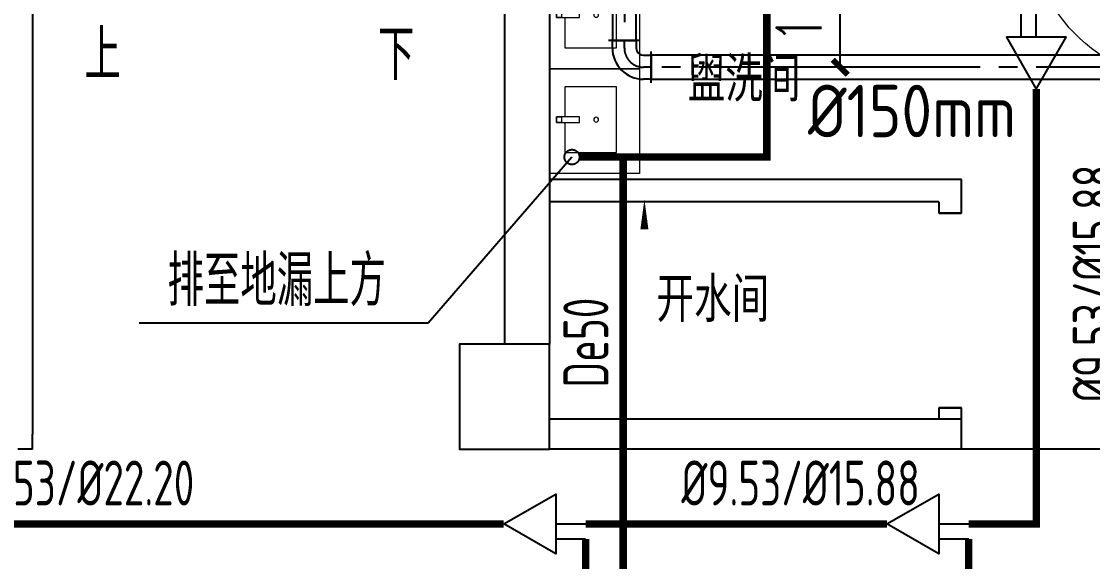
# Model space of a CAD drawing. Extents: x 1738143 to 1822243, y -608375 to -303375.
# Drawn here: x 1797511 to 1804662, y -506984 to -503377 of the extents above; entities that cross this region are included whole.
import ezdxf

# ---------------------------------------------------------------- set-up
doc = ezdxf.new("R2010")
doc.units = 0
doc.header["$LTSCALE"] = 1000
doc.header["$MEASUREMENT"] = 0
doc.linetypes.add('CENTER2', pattern=[1.125, 0.75, -0.125, 0.125, -0.125])
doc.linetypes.add('DASH', pattern=[0.35, 0.25, -0.1])
doc.layers.add('A-FLOR-IDEN', color=7, linetype='Continuous', lineweight=20)
doc.layers.add('A-LVTRY', color=145, linetype='Continuous', lineweight=20)
for name, color, linetype in [('COLUMN', 9, 'Continuous'), ('DIM-空冷凝水', 3, 'Continuous'), ('DIM_SYMB', 3, 'Continuous'), ('DUCT-排风中心线', 5, 'CENTER2'), ('DUCT-排风标注', 3, 'Continuous'), ('DUCT-排风管', 31, 'Continuous'), ('DUCT-排风管端线', 2, 'Continuous'), ('DUCT-送风中心线', 5, 'CENTER2'), ('DUCT-送风标注', 3, 'Continuous'), ('DUCT-送风法兰', 2, 'Continuous'), ('DUCT-送风管', 4, 'Continuous'), ('DUCT-送风管端线', 2, 'Continuous'), ('PIPE-空冷凝水', 150, 'CENTER2'), ('TH_DIM', 3, 'Continuous'), ('VPIPE-空冷凝水', 150, 'CENTER2'), ('VRV-PIPE', 1, 'Continuous'), ('VRV-配件', 1, 'Continuous'), ('WALL', 9, 'Continuous'), ('WINDOW', 4, 'Continuous'), ('WINDOW_TEXT', 7, 'Continuous'), ('采暖', 7, 'Continuous')]:
    doc.layers.add(name, color=color, linetype=linetype)
doc.styles.add('_TCH_DIM', font='SIMPLEX', dxfattribs={"bigfont": 'GBCBIG'})
doc.styles.add('_TCH_DIM_T3', font='SIMPLEX', dxfattribs={"width": 0.705882, "bigfont": 'GBCBIG'})
doc.styles.add('_TCH_WINDOW', font='SIMPLEX', dxfattribs={"height": 3.5, "bigfont": 'GBCBIG'})
doc.styles.add('ROS', font='simhei.ttf', dxfattribs={"width": 0.7})
doc.styles.get("Standard").update_dxf_attribs({"font": 'gbenor.shx', "bigfont": 'gbcbig.shx'})
doc.styles.add('TSSD_Rein', font='Tssdeng.shx', dxfattribs={"width": 0.7, "bigfont": 'hztxt.shx'})
doc.dimstyles.new('_TCH_ARCH&&100', dxfattribs={"dimtxt": 297.5, "dimasz": 100, "dimexe": 250, "dimexo": 300, "dimgap": 126.25, "dimtad": 1, "dimdec": 0, "dimzin": 0, "dimdsep": 46, "dimtxsty": '_TCH_DIM_T3', "dimblk": 'ARCHTICK', "dimcen": 0.09, "dimclrt": 7, "dimazin": 2, "dimtfac": 1, "dimtdec": 0, "dimtix": 1, "dimtmove": 2, "dimatfit": 3, "dimfxl": 30, "dimtolj": 1, "dimtzin": 0, "dimarcsym": 0})

# ---------------------------------------------------------------- blocks, each defined once
blk = doc.blocks.new('A$C549865D3')
at = {"layer": 'A-LVTRY'}
for points in [[(251.5, 500), (251.5, 458), (298.5, 458), (298.5, 500)], [(298.5, 500), (298.5, 309.5), (251.5, 309.5), (251.5, 500)]]:
    blk.add_lwpolyline(points, close=True, dxfattribs=at)
blk.add_lwpolyline([(298.5, 430), (550, 430), (550, 0), (0, 0), (0, 430), (251.5, 430)], dxfattribs=at)
blk.add_circle((275, 170), 20, dxfattribs=at)
blk = doc.blocks.new('2313414')
at = {"layer": 'A-LVTRY'}
blk.add_lwpolyline([(1698293.5, -109163), (1698293.5, -108463), (1698893.5, -108463), (1698893.5, -109163)], close=True, dxfattribs=at)
at = {"layer": 'A-LVTRY', "xscale": -0.8, "yscale": 0.8, "zscale": 0.8, "rotation": 90}
blk.add_blockref('A$C549865D3', (1698741, -108582.2), dxfattribs=at)
blk = doc.blocks.new('_FZHK')
blk.add_lwpolyline([(-0.5, -0.5), (0.5, -0.5), (0.5, 0.5), (-0.5, 0.5)], close=True)
blk = doc.blocks.new('$DorLib2D$00000001')
for p, q in [((0.45, 0.975), (0.5, 0.975)), ((0.45, 0), (0.45, 0.975)), ((0.5, 0), (0.5, 0.975)), ((0.5, 0), (0.45, 0))]:
    blk.add_line(p, q)
at = {"lineweight": 13}
blk.add_arc((0.475, 0), 0.975, 91.46928, 180, dxfattribs=at)
blk = doc.blocks.new('A$C67117B41')
blk.add_line((18849.1, 14206.2), (16549.1, 14206.2))
at = {"layer": 'WALL'}
for p, q in [((10349.1, 20306.2), (10349.1, 14306.2)), ((13499.1, 18306.2), (13499.1, 15906.2)), ((13799.1, 18306.2), (13799.1, 15906.2)), ((16549.1, 16006.2), (13799.1, 16006.2)), ((16549.1, 15781.2), (16549.1, 16006.2)), ((13499.1, 15906.2), (13499.1, 14906.2)), ((13799.1, 15906.2), (13799.1, 14906.2)), ((16399.1, 15856.2), (13799.1, 15856.2)), ((16399.1, 15856.2), (16399.1, 15781.2)), ((16399.1, 15781.2), (16549.1, 15781.2)), ((16549.1, 14480.7), (16399.1, 14480.7)), ((16399.1, 14480.7), (16399.1, 14406.2)), ((16549.1, 14406.2), (16549.1, 14480.7)), ((16549.1, 14406.2), (13799.1, 14406.2)), ((16549.1, 14206.2), (16549.1, 14406.2)), ((10349.1, 14306.2), (10349.1, 14306.2)), ((10349.1, 14206.2), (10349.1, 14306.2)), ((10349.1, 14206.2), (10249.1, 14206.2)), ((16549.1, 14206.2), (13799.1, 14206.2))]:
    blk.add_line(p, q, dxfattribs=at)
at = {"layer": 'WINDOW', "linetype": 'DASH'}
for p, q in [((16549.1, 15781.2), (16399.1, 15781.2)), ((16399.1, 14480.7), (16549.1, 14480.7))]:
    blk.add_line(p, q, dxfattribs=at)
at = {"layer": 'A-LVTRY'}
for p in [(-1684494.4, 125908.4), (-1684494.4, 125208.4)]:
    blk.add_blockref('2313414', p, dxfattribs=at)
at = {"layer": 'COLUMN', "xscale": 699.9999999129213, "yscale": 600, "zscale": 600, "rotation": 90}
blk.add_blockref('_FZHK', (13499.1, 14556.2), dxfattribs=at)
at = {"layer": 'WINDOW'}
ref = blk.add_blockref('$DorLib2D$00000001', (17549.1, 17731.2), dxfattribs=dict(at, xscale=-1100, yscale=1100, zscale=-1100, rotation=180))
ref.add_attrib('A', 'M1124', (17094.1, 17937.4), dxfattribs={"layer": 'WINDOW_TEXT', "height": 297.5, "style": '_TCH_WINDOW', "width": 0.705882})
at = {"layer": 'A-FLOR-IDEN', "style": 'ROS', "width": 0.7}
for s, p in [('盥洗间', (14721.6, 16554.5)), ('开水间', (14513.3, 15084))]:
    blk.add_text(s, height=262.87, dxfattribs=at).set_placement(p)
at = {"layer": 'DIM_SYMB', "color": 7, "style": '_TCH_DIM'}
for s, p in [('上', (10694.9, 16671.2)), ('下', (12654.2, 16671.2))]:
    blk.add_text(s, height=337.6, dxfattribs=at).set_placement(p)
blk = doc.blocks.new('_ArchTick')
at = {"color": 0, "linetype": 'ByBlock', "const_width": 0.4}
blk.add_lwpolyline([(-0.5, -0.5), (0.5, 0.5)], dxfattribs=at)
blk = doc.blocks.new('*D768')
at = {"layer": 'Defpoints', "color": 0, "transparency": 16777216}
for p in [(1802977.6, -502633.2), (1803908.6, -502633.2), (1803908.6, -503683.2)]:
    blk.add_point(p, dxfattribs=at)
at = {"layer": 'TH_DIM', "color": 0, "lineweight": -2, "transparency": 16777216}
for p, q in [((1803608.6, -502633.2), (1802727.6, -502633.2)), ((1802977.6, -503683.2), (1802977.6, -502633.2)), ((1803608.6, -503683.2), (1802727.6, -503683.2))]:
    blk.add_line(p, q, dxfattribs=at)
at = {"layer": 'TH_DIM', "color": 0, "lineweight": -2, "transparency": 16777216, "xscale": 100, "yscale": 100, "zscale": 100}
for p, rotation in [((1802977.6, -502633.2), 90), ((1802977.6, -503683.2), 270)]:
    blk.add_blockref('_ArchTick', p, dxfattribs=dict(at, rotation=rotation))
at = {"layer": 'TH_DIM', "color": 7, "transparency": 16777216, "insert": (1802702.6, -503158.2), "char_height": 297.5, "attachment_point": 5, "rotation": 90, "style": '_TCH_DIM_T3'}
blk.add_mtext('\\A1;1050', dxfattribs=at)

msp = doc.modelspace()

# ---------------------------------------------------------------- hatches: boundary and pattern name
at = {"layer": 'PIPE-空冷凝水', "linetype": 'CENTER2'}
for points in [[(1802487.2, -504283.2), (1802512.2, -504283.2), (1802512.2, -504308.2)], [(1802487.2, -504283.2), (1802487.2, -504308.2), (1802512.2, -504308.2)]]:
    msp.add_hatch(color=256, dxfattribs=at).paths.add_polyline_path(points)
at = {"layer": 'VRV-PIPE', "linetype": 'Continuous'}
for points in [[(1804286.2, -506733.2), (1804311.2, -506733.2), (1804311.2, -506758.2)], [(1804286.2, -506733.2), (1804286.2, -506758.2), (1804311.2, -506758.2)]]:
    msp.add_hatch(color=256, dxfattribs=at).paths.add_polyline_path(points)

# ---------------------------------------------------------------- linework, layer by layer
for p, q in [((1801186.2, -504283.2), (1800226.1, -505391.9)), ((1800226.1, -505391.9), (1798296.2, -505391.9))]:
    msp.add_line(p, q)
at = {"layer": 'DIM-空冷凝水'}
msp.add_lwpolyline([(1801669.9, -505409, 0, 0, 0), (1801669.9, -504565.4, 0, 53.3, 0), (1801669.9, -504765.4, 0, 0, 0)], format="xyseb", dxfattribs=at)
at = {"layer": 'DUCT-排风中心线'}
msp.add_line((1801536.1, -501258.2), (1801536.1, -503505), dxfattribs=at)
at = {"layer": 'DUCT-排风管'}
for p, q in [((1801456.1, -501258.2), (1801456.1, -503505)), ((1801616.1, -503505), (1801616.1, -501258.2))]:
    msp.add_line(p, q, dxfattribs=at)
at = {"layer": 'DUCT-排风管端线'}
msp.add_line((1801456.1, -503505), (1801616.1, -503505), dxfattribs=at)
at = {"layer": 'DUCT-送风中心线'}
for p, q in [((1801536.1, -503555.2), (1801536.1, -503505.2)), ((1801714.1, -503683.2), (1801664.1, -503683.2)), ((1805035.9, -503683.2), (1801714.3, -503683.2))]:
    msp.add_line(p, q, dxfattribs=at)
msp.add_arc((1801664.1, -503555.2), 128, 180, 270, dxfattribs=at)
at = {"layer": 'DUCT-送风法兰'}
for p, q in [((1801641.1, -503505.1), (1801431.1, -503505.1)), ((1801714.2, -503788.2), (1801714.2, -503578.2))]:
    msp.add_line(p, q, dxfattribs=at)
at = {"layer": 'DUCT-送风管'}
for p, q in [((1801456.1, -503555.2), (1801456.1, -503505.2)), ((1801616.1, -503505.2), (1801616.1, -503555.2)), ((1801664.1, -503603.2), (1801714.1, -503603.2)), ((1805035.9, -503603.2), (1801714.3, -503603.2)), ((1801714.1, -503763.2), (1801664.1, -503763.2)), ((1801714.3, -503763.2), (1805035.9, -503763.2))]:
    msp.add_line(p, q, dxfattribs=at)
for radius in [208, 48]:
    msp.add_arc((1801664.1, -503555.2), radius, 180, 270, dxfattribs=at)
at = {"layer": 'DUCT-送风管端线'}
for p, q in [((1801456.1, -503505.2), (1801616.1, -503505.2)), ((1801714.1, -503763.2), (1801714.1, -503603.2)), ((1801714.3, -503603.2), (1801714.3, -503763.2))]:
    msp.add_line(p, q, dxfattribs=at)
at = {"layer": 'PIPE-空冷凝水', "linetype": 'CENTER2', "const_width": 50}
for points in [[(1802487.2, -504283.2), (1802487.2, -502983.2)], [(1801236.2, -504283.2), (1801527.7, -504283.2)], [(1801527.7, -507033.2), (1801527.7, -504283.2)], [(1801527.7, -504283.2), (1802487.2, -504283.2)]]:
    msp.add_lwpolyline(points, dxfattribs=at)
at = {"layer": 'VPIPE-空冷凝水', "linetype": 'CENTER2'}
msp.add_circle((1801186.2, -504283.2), 50, dxfattribs=at)
msp.add_circle((1801186.2, -504283.2), 50, dxfattribs=at)
at = {"layer": 'VRV-PIPE', "linetype": 'Continuous', "const_width": 50}
for points in [[(1804286.2, -506733.2), (1804286.2, -503829.6)], [(1793277.1, -506733.2), (1800731.3, -506733.2)], [(1801277.7, -506733.2), (1803288.5, -506733.2)], [(1803834.9, -506733.2), (1804286.2, -506733.2)], [(1801277.7, -510851.8), (1801277.7, -506833.2)], [(1803834.9, -507648.2), (1803834.9, -506833.2)]]:
    msp.add_lwpolyline(points, dxfattribs=at)
at = {"layer": 'VRV-配件'}
for p, q in [((1804186.2, -503483.2), (1804186.2, -503283.2)), ((1804286.2, -503483.2), (1804286.2, -503283.2)), ((1801077.7, -506733.2), (1801277.7, -506733.2)), ((1803634.9, -506733.2), (1803834.9, -506733.2)), ((1801077.7, -506833.2), (1801277.7, -506833.2)), ((1803634.9, -506833.2), (1803834.9, -506833.2))]:
    msp.add_line(p, q, dxfattribs=at)
at = {"layer": 'VRV-配件', "elevation": 2500}
for points in [[(1804286.2, -503829.6), (1804486.2, -503483.2), (1804086.2, -503483.2)], [(1800731.3, -506733.2), (1801077.7, -506533.2), (1801077.7, -506933.2)], [(1803288.5, -506733.2), (1803634.9, -506533.2), (1803634.9, -506933.2)]]:
    msp.add_lwpolyline(points, close=True, dxfattribs=at)

# ---------------------------------------------------------------- block references
msp.add_blockref('A$C67117B41', (1787237.1, -520439.4))

# ---------------------------------------------------------------- texts
at = {"layer": 'DUCT-排风标注'}
msp.add_text('%%C150mm', height=350, dxfattribs=at).set_placement((1802761.4, -504150.6, 375))
at = {"layer": 'DUCT-送风标注'}
msp.add_text('排至地漏上方', height=337.59, dxfattribs=at).set_placement((1798486.5, -505277.9, 2875))
at = {"layer": '采暖', "char_height": 300, "width": 28472.73, "attachment_point": 7, "rotation": 90, "line_spacing_factor": 0.96, "style": 'TSSD_Rein'}
for s, insert in [('{\\Ftssdeng,tssdchn|c134;%%C9.53/%%C15.88}', (1804829.4, -505925.8)), ('{\\Ftssdeng,tssdchn|c134;De50}', (1801429.2, -505823.2, 10000))]:
    msp.add_mtext(s, dxfattribs=dict(at, insert=insert))
at = {"layer": '采暖', "char_height": 300, "width": 28472.73, "attachment_point": 7, "line_spacing_factor": 0.96, "style": 'TSSD_Rein'}
for s, insert in [('{\\Ftssdeng,tssdchn|c134;%%C9.53/%%C22.20}', (1797074.1, -506609.7, 5000)), ('{\\Ftssdeng,tssdchn|c134;%%C9.53/%%C15.88}', (1801916.9, -506609.7, 5000))]:
    msp.add_mtext(s, dxfattribs=dict(at, insert=insert))

# ---------------------------------------------------------------- dimensions: what is measured, and where the dimension line sits
at = {"layer": 'TH_DIM'}
dim = msp.add_aligned_dim(p1=(1803908.6, -503683.2), p2=(1803908.6, -502633.2), distance=930.9, dimstyle='_TCH_ARCH&&100', dxfattribs=at)
dim.commit()
dim.dimension.update_dxf_attribs({"geometry": '*D768', "text_midpoint": (1802702.6, -503158.2)})

doc.saveas('drawing.dxf')
